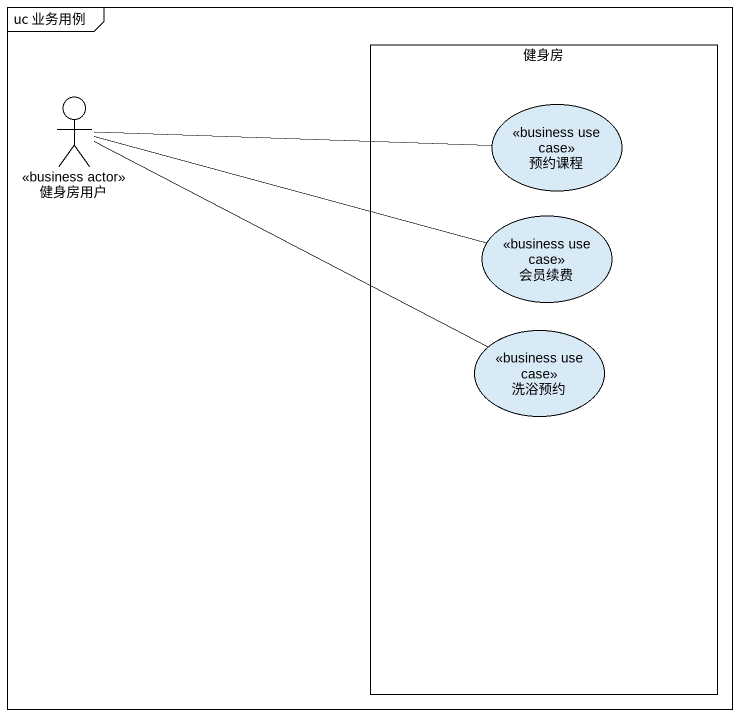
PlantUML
@startuml
mainframe uc 业务用例
rectangle 健身房 {
  usecase 预约课程 <<business use case>>
  usecase 会员续费 <<business use case>>
  usecase 洗浴预约 <<business use case>>
}
actor 健身房用户 <<business actor>>
健身房用户 -right- 预约课程
健身房用户 -right- 会员续费
健身房用户 -right- 洗浴预约
@enduml
